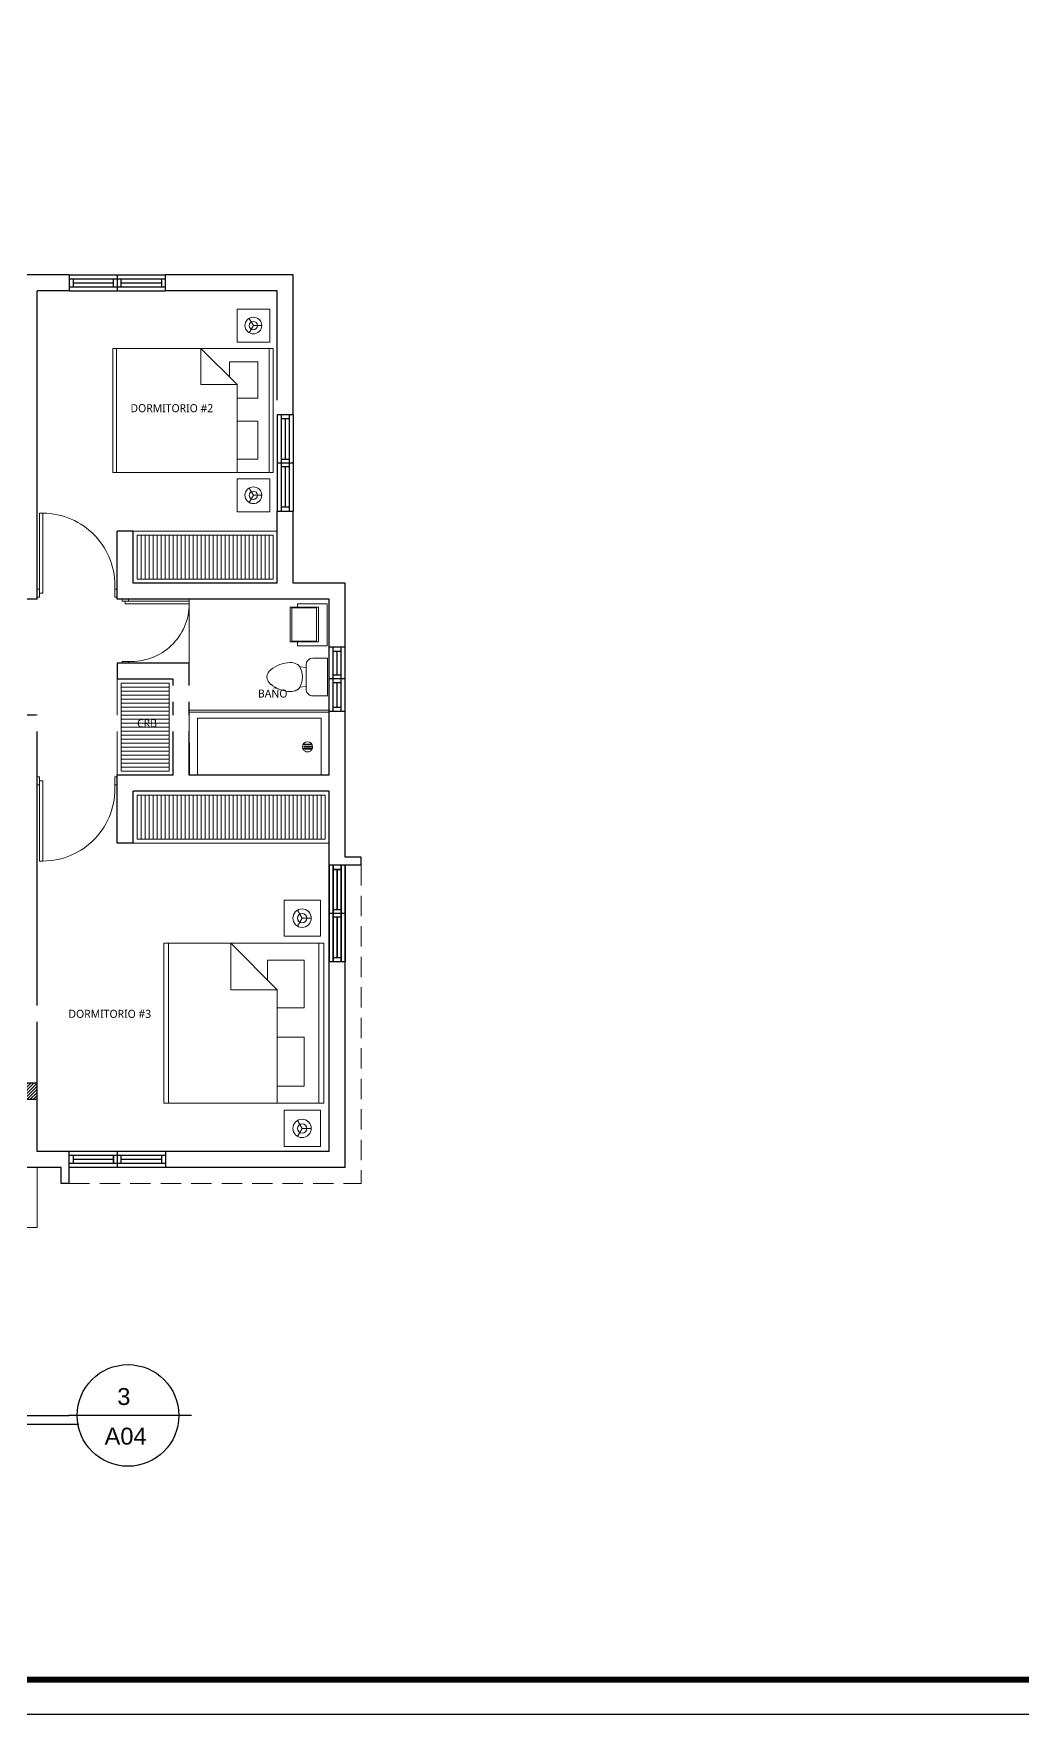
# Model space of a CAD drawing. Header units: feet. Extents: x -417 to 46, y -646 to -218.
# Drawn here: x -92.36 to -80, y -260.01 to -239.01 of the extents above; entities that cross this region are included whole.
import ezdxf
from ezdxf.enums import TextEntityAlignment as Align

# ---------------------------------------------------------------- set-up
doc = ezdxf.new("R2010")
doc.units = ezdxf.units.FT
doc.header["$MEASUREMENT"] = 0
doc.linetypes.add('DASHED', pattern=[19.05, 12.7, -6.35])
for name, color, linetype, lineweight in [('A-GENM', 8, 'Continuous', 9), ('A-WALL', 4, 'Continuous', 25), ('closet', 8, 'Continuous', 5), ('FURN', 2, 'Continuous', 30), ('I-FURN', 2, 'Continuous', 0), ('muebles', 2, 'Continuous', 5), ('P-SANR-FIXT', 2, 'Continuous', 9), ('Piso', 8, 'Continuous', 9), ('puertas', 8, 'Continuous', 9), ('TXT', 2, 'Continuous', 9), ('vuelo', 251, 'DASHED', 13)]:
    doc.layers.add(name, color=color, linetype=linetype, lineweight=lineweight)
for name, color, linetype in [('columna', 9, 'Continuous'), ('MARCO', 7, 'Continuous'), ('PERT-VENT', 2, 'Continuous'), ('TEXXT', 8, 'Continuous')]:
    doc.layers.add(name, color=color, linetype=linetype)
doc.styles.add('ads', font='trebuc.ttf', dxfattribs={"height": 0.14})
doc.styles.add('DAMIAN', font='arial.ttf', dxfattribs={"height": 0.12})

# ---------------------------------------------------------------- blocks, each defined once
blk = doc.blocks.new('bath_sink_6127 - bath_sink_6127-V2-Nivel 1')
at = {"layer": 'I-FURN'}
for p, q in [((0.293, 0.297), (-0.127, 0.297)), ((-0.127, 0.297), (-0.127, -0.29)), ((0.395, 0.244), (-0.005, 0.244)), ((-0.005, 0.244), (-0.005, -0.245)), ((0.293, 0.244), (0.293, 0.297)), ((0.395, -0.245), (0.395, 0.244)), ((0.025, -0.234), (0.025, 0.233)), ((0.025, 0.233), (0.369, 0.233)), ((0.369, 0.233), (0.369, -0.234)), ((0.369, -0.234), (0.025, -0.234)), ((0.293, -0.29), (-0.127, -0.29)), ((-0.005, -0.245), (0.395, -0.245)), ((0.293, -0.29), (0.293, -0.245))]:
    blk.add_line(p, q, dxfattribs=at)
blk = doc.blocks.new('Toilet_-_Tank_-_3D_4840 - 17_ High_ Seat Not Visible-536545-Nivel 1')
at = {"layer": 'P-SANR-FIXT'}
for p, q in [((0.248, 0.489), (-0.248, 0.489)), ((-0.248, 0.489), (-0.248, 0.298)), ((0.248, 0.298), (0.248, 0.489)), ((-0.159, 0.21), (-0.123, 0.21)), ((-0.123, 0.21), (-0.132, 0.127)), ((-0.123, 0.21), (0.123, 0.21)), ((0.132, 0.127), (0.123, 0.21)), ((0.123, 0.21), (0.159, 0.21))]:
    blk.add_line(p, q, dxfattribs=at)
for centre, radius, start, end in [((-0.159, 0.298), 0.0889, 180, 270), ((0.159, 0.298), 0.0889, 270, 360), ((-0.023, 0.008), 0.167, 151.0596, 182.709), ((-0.083, 0.041), 0.0995, 119.8981, 151.0596), ((0, -0.104), 0.266, 90.1019, 119.8981), ((0, -0.104), 0.266, 60.1019, 89.8981), ((0.083, 0.041), 0.0995, 28.9404, 60.1019), ((0.023, 0.008), 0.167, 357.291, 28.9404), ((0.25, 0.021), 0.441, 182.709, 218.5058), ((-0.25, 0.021), 0.441, 321.4942, 357.291), ((0.011, -0.169), 0.136, 218.5058, 265.219), ((-0.011, -0.169), 0.136, 274.781, 321.4942)]:
    blk.add_arc(centre, radius, start, end, dxfattribs=at)
blk = doc.blocks.new('A$C4D292AF4')
at = {"layer": 'puertas'}
for points in [[(0.03, 0.05), (0.07, 0.05), (0.07, 1.05), (0.03, 1.05)], [(0, 0), (0.03, 0), (0.03, 0.1), (0, 0.1)], [(0.97, 0), (1, 0), (1, 0.1), (0.97, 0.1)]]:
    blk.add_lwpolyline(points, close=True, dxfattribs=at)
blk.add_arc((0.068, 0.147), 0.903, 357.0481, 89.8556, dxfattribs=at)
blk = doc.blocks.new('A$C26A1068B')
at = {"layer": 'muebles', "color": 2, "linetype": 'Continuous'}
for p, q in [((0.45, 2.531, 224.56), (0.038, 2.531, 224.56)), ((0.038, 2.119, 224.56), (0.038, 2.531, 224.56)), ((0.45, 2.119, 224.56), (0.45, 2.531, 224.56)), ((0.45, 2.119, 224.56), (0.038, 2.119, 224.56)), ((0.45, 0.412, 224.56), (0.038, 0.412, 224.56)), ((0.038, 0.412, 224.56), (0.038, 0, 224.56)), ((0.45, 0.412, 224.56), (0.45, 0, 224.56)), ((0.45, 0, 224.56), (0.038, 0, 224.56))]:
    blk.add_line(p, q, dxfattribs=at)
at = {"layer": 'muebles', "color": 8, "linetype": 'Continuous'}
for p, q in [((0.246, 2.326, 224.56), (0.141, 2.326, 224.56)), ((0.246, 2.326, 224.56), (0.298, 2.416, 224.56)), ((0.246, 2.326, 224.56), (0.298, 2.235, 224.56)), ((0.246, 0.206, 224.56), (0.298, 0.296, 224.56)), ((0.246, 0.206, 224.56), (0.141, 0.206, 224.56)), ((0.246, 0.206, 224.56), (0.298, 0.115, 224.56))]:
    blk.add_line(p, q, dxfattribs=at)
at = {"layer": 'muebles', "linetype": 'Continuous'}
for p, q in [((2.003, 2.041, 224.56), (0, 2.041, 224.56)), ((0, 2.041, 224.56), (0, 0.491, 224.56)), ((0.047, 0.491, 224.56), (0.047, 2.041, 224.56)), ((0.45, 1.59, 224.56), (0.901, 2.041, 224.56)), ((0.901, 2.041, 224.56), (0.901, 1.59, 224.56)), ((1.956, 2.041, 224.56), (1.956, 0.491, 224.56)), ((2.003, 0.491, 224.56), (2.003, 2.041, 224.56)), ((0.545, 1.875, 224.56), (0.19, 1.875, 224.56)), ((0.19, 1.875, 224.56), (0.19, 1.417, 224.56)), ((0.545, 1.685, 224.56), (0.545, 1.875, 224.56)), ((0.901, 1.59, 224.56), (0.45, 1.59, 224.56)), ((0.45, 0.491, 224.56), (0.45, 1.59, 224.56)), ((0.19, 1.417, 224.56), (0.45, 1.417, 224.56)), ((0.19, 1.13, 224.56), (0.19, 0.657, 224.56)), ((0.45, 1.13, 224.56), (0.19, 1.13, 224.56)), ((0.19, 0.657, 224.56), (0.45, 0.657, 224.56)), ((0, 0.491, 224.56), (2.003, 0.491, 224.56))]:
    blk.add_line(p, q, dxfattribs=at)
at = {"layer": 'muebles', "color": 8, "linetype": 'Continuous'}
for centre, major_axis in [((0.246, 2.326, 224.56), (-0.074, -0.074)), ((0.246, 0.206, 224.56), (-0.037, 0.037))]:
    blk.add_ellipse(centre, major_axis=major_axis, ratio=1, dxfattribs=at)
at = {"layer": 'muebles', "color": 8, "linetype": 'Continuous', "extrusion": (0, 0, -1)}
for centre, major_axis in [((0.246, 2.326, 224.56), (-0.037, -0.037)), ((0.246, 0.206, 224.56), (-0.074, 0.074))]:
    blk.add_ellipse(centre, major_axis=major_axis, ratio=1, dxfattribs=at)
blk = doc.blocks.new('A$C154754DE')
at = {"layer": 'muebles', "color": 2, "linetype": 'Continuous'}
for p, q in [((1.505, 3.079, 224.56), (1.958, 3.079, 224.56)), ((1.505, 2.626, 224.56), (1.505, 3.079, 224.56)), ((1.958, 2.626, 224.56), (1.958, 3.079, 224.56)), ((1.505, 2.626, 224.56), (1.958, 2.626, 224.56)), ((1.505, 0.453, 224.56), (1.958, 0.453, 224.56)), ((1.505, 0.453, 224.56), (1.505, 0, 224.56)), ((1.958, 0.453, 224.56), (1.958, 0, 224.56)), ((1.505, 0, 224.56), (1.958, 0, 224.56))]:
    blk.add_line(p, q, dxfattribs=at)
at = {"layer": 'muebles', "color": 8, "linetype": 'Continuous'}
for p, q in [((1.729, 2.853, 224.56), (1.672, 2.953, 224.56)), ((1.729, 2.853, 224.56), (1.672, 2.754, 224.56)), ((1.729, 2.853, 224.56), (1.844, 2.853, 224.56)), ((1.729, 0.226, 224.56), (1.672, 0.326, 224.56)), ((1.729, 0.226, 224.56), (1.672, 0.126, 224.56)), ((1.729, 0.226, 224.56), (1.844, 0.226, 224.56))]:
    blk.add_line(p, q, dxfattribs=at)
at = {"layer": 'muebles', "linetype": 'Continuous'}
for p, q in [((0, 2.54, 224.56), (2, 2.54, 224.56)), ((0, 0.54, 224.56), (0, 2.54, 224.56)), ((0.061, 2.54, 224.56), (0.061, 0.54, 224.56)), ((1.419, 1.958, 224.56), (0.837, 2.54, 224.56)), ((0.837, 2.54, 224.56), (0.837, 1.958, 224.56)), ((1.939, 0.54, 224.56), (1.939, 2.54, 224.56)), ((2, 2.54, 224.56), (2, 0.54, 224.56)), ((1.296, 2.326, 224.56), (1.755, 2.326, 224.56)), ((1.296, 2.081, 224.56), (1.296, 2.326, 224.56)), ((1.755, 2.326, 224.56), (1.755, 1.734, 224.56)), ((0.837, 1.958, 224.56), (1.419, 1.958, 224.56)), ((1.419, 0.54, 224.56), (1.419, 1.958, 224.56)), ((1.755, 1.734, 224.56), (1.419, 1.734, 224.56)), ((1.419, 1.364, 224.56), (1.755, 1.364, 224.56)), ((1.755, 1.364, 224.56), (1.755, 0.754, 224.56)), ((1.755, 0.754, 224.56), (1.419, 0.754, 224.56)), ((2, 0.54, 224.56), (0, 0.54, 224.56))]:
    blk.add_line(p, q, dxfattribs=at)
at = {"layer": 'muebles', "color": 8, "linetype": 'Continuous', "extrusion": (0, 0, -1)}
for centre, major_axis, start_param, end_param in [((1.729, 2.853, 224.56), (-0.0814, -0.0814), -1.570796, 4.712389), ((1.729, 0.226, 224.56), (-0.0407, 0.0407), 1.570796326794897, 7.853981633974483)]:
    blk.add_ellipse(centre, major_axis=major_axis, ratio=1, start_param=start_param, end_param=end_param, dxfattribs=at)
at = {"layer": 'muebles', "color": 8, "linetype": 'Continuous'}
for centre, major_axis, start_param, end_param in [((1.729, 2.853, 224.56), (-0.0407, -0.0407), 1.570796326794897, 7.853981633974483), ((1.729, 0.226, 224.56), (-0.0814, 0.0814), -1.570796, 4.712389)]:
    blk.add_ellipse(centre, major_axis=major_axis, ratio=1, start_param=start_param, end_param=end_param, dxfattribs=at)
blk = doc.blocks.new('A$C72735B25')
at = {"layer": 'PERT-VENT', "extrusion": (-1.27878e-17, -1.31713e-15, -1)}
for p, q in [((0, 0), (0, 1.203)), ((0.05, 0), (0.05, 1.203)), ((0.1, 0.648), (0.1, 1.149)), ((0.15, 0), (0.15, 1.203)), ((0.2, 0), (0.2, 1.203)), ((0.15, 0.648), (0.05, 0.648)), ((0.2, 0.602), (0, 0.602)), ((0.15, 0.555), (0.05, 0.555)), ((0.1, 0.05), (0.1, 0.555)), ((0.05, 0.05), (0.15, 0.05))]:
    blk.add_line(p, q, dxfattribs=at)
at = {"layer": 'PERT-VENT', "extrusion": (-1.27878e-17, 1.31713e-15, -1)}
blk.add_line((0.05, 1.153), (0.15, 1.153), dxfattribs=at)
blk = doc.blocks.new('A$C15954AF6')
at = {"layer": 'P-SANR-FIXT'}
for p, q in [((0, 0.813), (1.75, 0.813)), ((0, 0.813), (0.001, 0.001)), ((1.75, 0.787), (0, 0.787)), ((0.102, 0.711), (1.648, 0.711)), ((0.102, 0.711), (0.102, 0)), ((1.648, 0.711), (1.649, 0)), ((1.75, 0.813), (1.75, 0)), ((1.434, 0.387), (1.523, 0.387)), ((1.523, 0.378), (1.434, 0.378)), ((1.434, 0.36), (1.523, 0.36)), ((1.523, 0.351), (1.434, 0.351)), ((1.434, 0.333), (1.523, 0.333)), ((1.523, 0.324), (1.434, 0.324)), ((1.649, 0), (0.001, 0)), ((1.649, 0), (1.75, 0))]:
    blk.add_line(p, q, dxfattribs=at)
for centre, radius, start, end in [((1.478, 0.355), 0.0635, 0.0472, 180.0472), ((1.478, 0.355), 0.0635, 0.0472, 180.0472), ((1.478, 0.355), 0.0635, 180.0472, 0.0472), ((1.478, 0.355), 0.0635, 180.0472, 0.0472), ((1.434, 0.383), 0.00444, 90.0472, 270.0472), ((1.434, 0.355), 0.00444, 90.0472, 270.0472), ((1.434, 0.328), 0.00444, 90.0472, 270.0472), ((1.523, 0.383), 0.00444, 270.0472, 90.0472), ((1.523, 0.355), 0.00444, 270.0472, 90.0472), ((1.523, 0.328), 0.00444, 270.0472, 90.0472)]:
    blk.add_arc(centre, radius, start, end, dxfattribs=at)
blk = doc.blocks.new('A$C559373E3')
at = {"layer": 'PERT-VENT', "extrusion": (-1.27878e-17, -1.31713e-15, -1)}
for p, q in [((0, 0), (0, 0.8)), ((0.05, 0), (0.05, 0.8)), ((0.1, 0.448), (0.1, 0.746)), ((0.15, 0), (0.15, 0.8)), ((0.2, 0), (0.2, 0.8)), ((0.15, 0.448), (0.05, 0.448)), ((0.2, 0.402), (0, 0.402)), ((0.15, 0.355), (0.05, 0.355)), ((0.1, 0.05), (0.1, 0.355)), ((0.05, 0.05), (0.15, 0.05))]:
    blk.add_line(p, q, dxfattribs=at)
at = {"layer": 'PERT-VENT', "extrusion": (-1.27878e-17, 1.31713e-15, -1)}
blk.add_line((0.05, 0.75), (0.15, 0.75), dxfattribs=at)
blk = doc.blocks.new('A$C012446DC')
at = {"layer": 'Piso'}
h = blk.add_hatch(dxfattribs=at)
h.set_pattern_fill('ANSI31', color=256, scale=0.008571, angle=180)
h.set_pattern_definition([(225, (206536.064322, 1154820.960068), (0.0192434059784, -0.0192434059784), [])])
h.paths.add_polyline_path([(0, 0), (0.2, 0), (0.2, 0.2), (0, 0.2)])
at = {"layer": 'columna'}
blk.add_lwpolyline([(0.2, 0.2), (0, 0.2), (0, 0), (0.2, 0)], close=True, dxfattribs=at)
blk = doc.blocks.new('A$C387E0859')
for p in [(0, 8.7), (3.2, 8.7), (0, 0), (3.2, 0), (6, 0), (9.2, 0)]:
    blk.add_blockref('A$C012446DC', p)

msp = doc.modelspace()

# ---------------------------------------------------------------- hatches: boundary and pattern name
at = {"layer": 'closet'}
h = msp.add_hatch(dxfattribs=at)
h.set_pattern_fill('ANSI31', color=256, scale=0.4, angle=45, style=0)
h.set_pattern_definition([(90, (-91.06431, -245.831703), (-0.05, 7e-18), [])])
h.paths.add_polyline_path([(-91.0643, -245.8317), (-89.3643, -245.8317), (-89.3643, -245.2817), (-91.0643, -245.2817)])
h = msp.add_hatch(dxfattribs=at)
h.set_pattern_fill('ANSI31', color=256, scale=0.4, angle=45, style=0)
h.set_pattern_definition([(90, (-91.06431, -249.07936), (-0.05, 7e-18), [])])
h.paths.add_polyline_path([(-91.0643, -249.0794), (-88.7143, -249.0794), (-88.7143, -248.5294), (-91.0643, -248.5294)])

# ---------------------------------------------------------------- linework, layer by layer
at = {"layer": 'A-GENM'}
for p, q in [((-92.3143, -253.9294), (-92.3143, -253.1794)), ((-95.5143, -253.9294), (-92.3143, -253.9294))]:
    msp.add_line(p, q, dxfattribs=at)
at = {"layer": 'A-WALL'}
for p, q in [((-91.9143, -242.0294), (-92.9143, -242.0294)), ((-89.1143, -242.0294), (-90.7111, -242.0294)), ((-89.1143, -242.0294), (-90.7111, -242.0294)), ((-89.1143, -243.7762), (-89.1143, -242.0294)), ((-89.1143, -243.7762), (-89.1143, -242.0294)), ((-92.3143, -246.0817), (-92.3143, -242.2294)), ((-91.9143, -242.2294), (-92.3143, -242.2294)), ((-89.3143, -242.2294), (-90.7111, -242.2294)), ((-89.3143, -243.7762), (-89.3143, -242.2294)), ((-89.3143, -245.8817), (-89.3143, -244.9794)), ((-89.1143, -245.8817), (-89.1143, -244.9794)), ((-91.3143, -246.0817), (-91.3143, -245.2317)), ((-91.1143, -245.2317), (-91.3143, -245.2317)), ((-91.1143, -245.8817), (-91.1143, -245.2317)), ((-89.3143, -245.8817), (-91.1143, -245.8817)), ((-88.4643, -245.8817), (-89.1143, -245.8817)), ((-88.4643, -246.6794), (-88.4643, -245.8817)), ((-92.3143, -246.0817), (-92.5143, -246.0817)), ((-88.6643, -246.0817), (-91.3143, -246.0817)), ((-88.6643, -246.6794), (-88.6643, -246.0817)), ((-90.4143, -246.8817), (-91.3143, -246.8817)), ((-91.3143, -246.8817), (-91.3143, -247.0817)), ((-90.4143, -248.2794), (-90.4143, -246.8817)), ((-90.6143, -247.0817), (-91.3143, -247.0817)), ((-90.6143, -248.2794), (-90.6143, -247.0817)), ((-92.3143, -247.5294), (-92.5143, -247.5294)), ((-92.3143, -252.9794), (-92.3143, -247.5294)), ((-88.6643, -248.2794), (-88.6643, -247.4793)), ((-88.4643, -249.3058), (-88.4643, -247.4794)), ((-91.3143, -249.1294), (-91.3143, -248.2794)), ((-90.6143, -248.2794), (-91.3143, -248.2794)), ((-88.6643, -248.2794), (-90.4143, -248.2794)), ((-91.1143, -249.1294), (-91.1143, -248.4794)), ((-88.6643, -248.4794), (-91.1143, -248.4794)), ((-88.6643, -249.4058), (-88.6643, -248.4794)), ((-91.1143, -249.1294), (-91.3143, -249.1294)), ((-88.2643, -249.4058), (-88.2643, -249.3058)), ((-88.6643, -252.9794), (-88.6643, -250.609)), ((-88.4643, -253.1794), (-88.4643, -250.609)), ((-91.9143, -252.9794), (-92.3143, -252.9794)), ((-88.6643, -252.9794), (-90.7111, -252.9794)), ((-92.0143, -253.1794), (-92.5143, -253.1794)), ((-88.4643, -253.1794), (-90.7111, -253.1794)), ((-91.9143, -253.3794), (-92.0143, -253.3794))]:
    msp.add_line(p, q, dxfattribs=at)
at = {"layer": 'A-WALL', "extrusion": (6.10446e-16, -1.94037e-15, -1)}
for p, q in [((-91.9143, -242.0294), (-91.9143, -242.2294)), ((-90.7111, -242.2294), (-90.7111, -242.0294))]:
    msp.add_line(p, q, dxfattribs=at)
at = {"layer": 'A-WALL', "extrusion": (-5.65398e-18, -1.31713e-15, -1)}
for p, q in [((-89.3143, -244.9794), (-89.1143, -244.9794)), ((-88.4643, -246.6794), (-88.6643, -246.6794)), ((-88.6643, -247.4794), (-88.4643, -247.4794)), ((-88.6643, -250.609), (-88.4643, -250.609))]:
    msp.add_line(p, q, dxfattribs=at)
at = {"layer": 'A-WALL', "extrusion": (1.27878e-17, -1.31713e-15, -1)}
for p, q in [((-88.2643, -249.4058), (-88.6643, -249.4058)), ((-88.2643, -249.3058), (-88.4643, -249.3058))]:
    msp.add_line(p, q, dxfattribs=at)
at = {"layer": 'A-WALL', "extrusion": (6.28888e-16, -1.93323e-15, -1)}
for p, q in [((-91.9143, -253.3794), (-91.9143, -252.9794)), ((-92.0143, -253.3794), (-92.0143, -253.1794))]:
    msp.add_line(p, q, dxfattribs=at)
at = {"layer": 'A-WALL', "extrusion": (6.10446e-16, -1.93323e-15, -1)}
msp.add_line((-90.7111, -252.9794), (-90.7111, -253.1794), dxfattribs=at)
at = {"layer": 'closet'}
for p, q in [((-89.3143, -245.2317), (-91.1143, -245.2317)), ((-90.4143, -246.8817), (-90.4143, -246.0817)), ((-91.3143, -247.0817), (-91.3143, -248.2794)), ((-88.6643, -249.1294), (-91.1143, -249.1294))]:
    msp.add_line(p, q, dxfattribs=at)
for points in [[(-91.0643, -245.8317), (-89.3643, -245.8317), (-89.3643, -245.2817), (-91.0643, -245.2817)], [(-91.0643, -249.0794), (-88.7143, -249.0794), (-88.7143, -248.5294), (-91.0643, -248.5294)]]:
    msp.add_lwpolyline(points, close=True, dxfattribs=at)
at = {"layer": 'PERT-VENT', "extrusion": (-6.28888e-16, -1.93323e-15, -1)}
for p, q in [((-90.7111, -252.9794), (-91.9143, -252.9794)), ((-90.7111, -253.0294), (-91.9143, -253.0294)), ((-91.3594, -253.1294), (-91.3594, -253.0294)), ((-91.3127, -253.1794), (-91.3127, -252.9794)), ((-91.266, -253.1294), (-91.266, -253.0294)), ((-90.761, -253.0294), (-90.761, -253.1294)), ((-90.7111, -253.1294), (-91.9143, -253.1294)), ((-90.7111, -253.1794), (-91.9143, -253.1794)), ((-91.3594, -253.0794), (-91.8605, -253.0794)), ((-90.761, -253.0794), (-91.266, -253.0794))]:
    msp.add_line(p, q, dxfattribs=at)
at = {"layer": 'TEXXT', "color": 4}
for p in [(-104.8639, -256.2793), (-90.3857, -256.2793)]:
    msp.add_line(p, (-91.9199, -256.2793), dxfattribs=at)
at = {"layer": 'TEXXT', "color": 3}
msp.add_line((-104.8639, -256.3884), (-91.7962, -256.3884), dxfattribs=at)
at = {"layer": 'TEXXT', "color": 4}
msp.add_circle((-91.1801, -256.2793), 0.635, dxfattribs=at)
at = {"layer": 'vuelo', "ltscale": 0.02}
for p in [(-88.2643, -249.4058), (-91.9143, -253.3794)]:
    msp.add_line(p, (-88.2643, -253.3794), dxfattribs=at)

# ---------------------------------------------------------------- block references
at = {"rotation": 270}
msp.add_blockref('A$C72735B25', (-91.9143, -242.0294), dxfattribs=at)
msp.add_blockref('A$C72735B25', (-88.6643, -250.609))
at = {"xscale": -1}
for p, rotation in [((-88.6643, -249.4058), 180), ((-90.7111, -252.9794), 90)]:
    msp.add_blockref('A$C72735B25', p, dxfattribs=dict(at, rotation=rotation))
at = {"layer": 'I-FURN', "xscale": 0.8877811220785607, "yscale": 0.8877811220785607, "zscale": 0.8877811220785607, "rotation": 180.0471946921292}
msp.add_blockref('bath_sink_6127 - bath_sink_6127-V2-Nivel 1', (-88.8033, -246.3977), dxfattribs=at)
at = {"layer": 'puertas', "extrusion": (6.28888e-16, -1.94037e-15, -1), "xscale": -1.000288939019299, "yscale": 1.000288939019299, "zscale": 1.000288939019297}
msp.add_blockref('A$C4D292AF4', (92.3146, -246.0567), dxfattribs=at)
at = {"layer": 'puertas', "extrusion": (-1.94037e-15, -6.28888e-16, -1), "xscale": -0.8002311512154279, "yscale": 0.8002311512154421, "zscale": 0.8002311512154375, "rotation": 90}
msp.add_blockref('A$C4D292AF4', (91.2543, -246.0815), dxfattribs=at)
at = {"layer": 'puertas', "extrusion": (6.28888e-16, 1.94037e-15, -1), "xscale": 1.000288939019299, "yscale": 1.000288939019299, "zscale": 1.000288939019299, "rotation": 180}
msp.add_blockref('A$C4D292AF4', (92.3146, -248.302), dxfattribs=at)

# ---------------------------------------------------------------- texts
at = {"layer": 'TEXXT', "style": 'DAMIAN'}
for s, height, p in [('3', 0.2113, (-91.2319, -256.1483)), ('A04', 0.21134, (-91.21, -256.6433))]:
    msp.add_text(s, height=height, dxfattribs=at).set_placement(p, align=Align.CENTER)

# ---------------------------------------------------------------- next in the draw order: texts
at = {"layer": 'TXT', "char_height": 0.1, "width": 2.688, "attachment_point": 2, "style": 'ads', "bg_fill": 2}
for s, insert in [('DORMITORIO #2', (-90.6319, -243.6441)), ('BAÑO', (-89.3719, -247.2094)), ('CRB', (-90.9421, -247.5808)), ('DORMITORIO #3', (-91.4073, -251.2112))]:
    msp.add_mtext(s, dxfattribs=dict(at, insert=insert))

# ---------------------------------------------------------------- next in the draw order: hatches: boundary and pattern name
at = {"layer": 'closet'}
h = msp.add_hatch(dxfattribs=at)
h.set_pattern_fill('ANSI31', color=256, scale=0.4, angle=315, style=0)
h.set_pattern_definition([(0, (-91.26431, -248.22936), (2e-17, 0.05), [])])
h.paths.add_polyline_path([(-91.2643, -248.2294), (-90.6643, -248.2294), (-90.6643, -247.1317), (-91.2643, -247.1317)])

# ---------------------------------------------------------------- next in the draw order: linework, layer by layer
at = {"layer": 'A-WALL', "extrusion": (-5.65398e-18, -1.31713e-15, -1)}
msp.add_line((-89.1143, -243.7762), (-89.3143, -243.7762), dxfattribs=at)
at = {"layer": 'closet'}
msp.add_lwpolyline([(-91.2643, -248.2294), (-90.6643, -248.2294), (-90.6643, -247.1317), (-91.2643, -247.1317)], close=True, dxfattribs=at)
at = {"layer": 'MARCO'}
msp.add_lwpolyline([(-112.2526, -218.0141), (-47.7526, -218.0141), (-47.7526, -260.0141), (-112.2526, -260.0141)], close=True, dxfattribs=at)
at = {"layer": 'MARCO', "const_width": 0.075}
msp.add_lwpolyline([(-54.925, -218.4482), (-111.8185, -218.4482), (-111.8185, -259.5801), (-54.925, -259.5801)], close=True, dxfattribs=at)

# ---------------------------------------------------------------- next in the draw order: block references
at = {"xscale": -1}
msp.add_blockref('A$C26A1068B', (-89.3676, -244.9879), dxfattribs=at)
for name, p in [('A$C387E0859', (-101.7143, -252.3294)), ('A$C559373E3', (-88.6643, -247.4794)), ('A$C15954AF6', (-90.4143, -248.2794))]:
    msp.add_blockref(name, p)
at = {"rotation": 180}
msp.add_blockref('A$C72735B25', (-89.1143, -243.7762), dxfattribs=at)
at = {"layer": 'FURN'}
msp.add_blockref('A$C154754DE', (-90.7335, -252.9188), dxfattribs=at)
at = {"layer": 'P-SANR-FIXT', "xscale": 0.9549011219916657, "yscale": 0.9549011219916657, "zscale": 0.9549011219916657, "rotation": 270.0471946921313}
msp.add_blockref('Toilet_-_Tank_-_3D_4840 - 17_ High_ Seat Not Visible-536545-Nivel 1', (-89.1545, -247.0531), dxfattribs=at)

doc.saveas('drawing.dxf')
